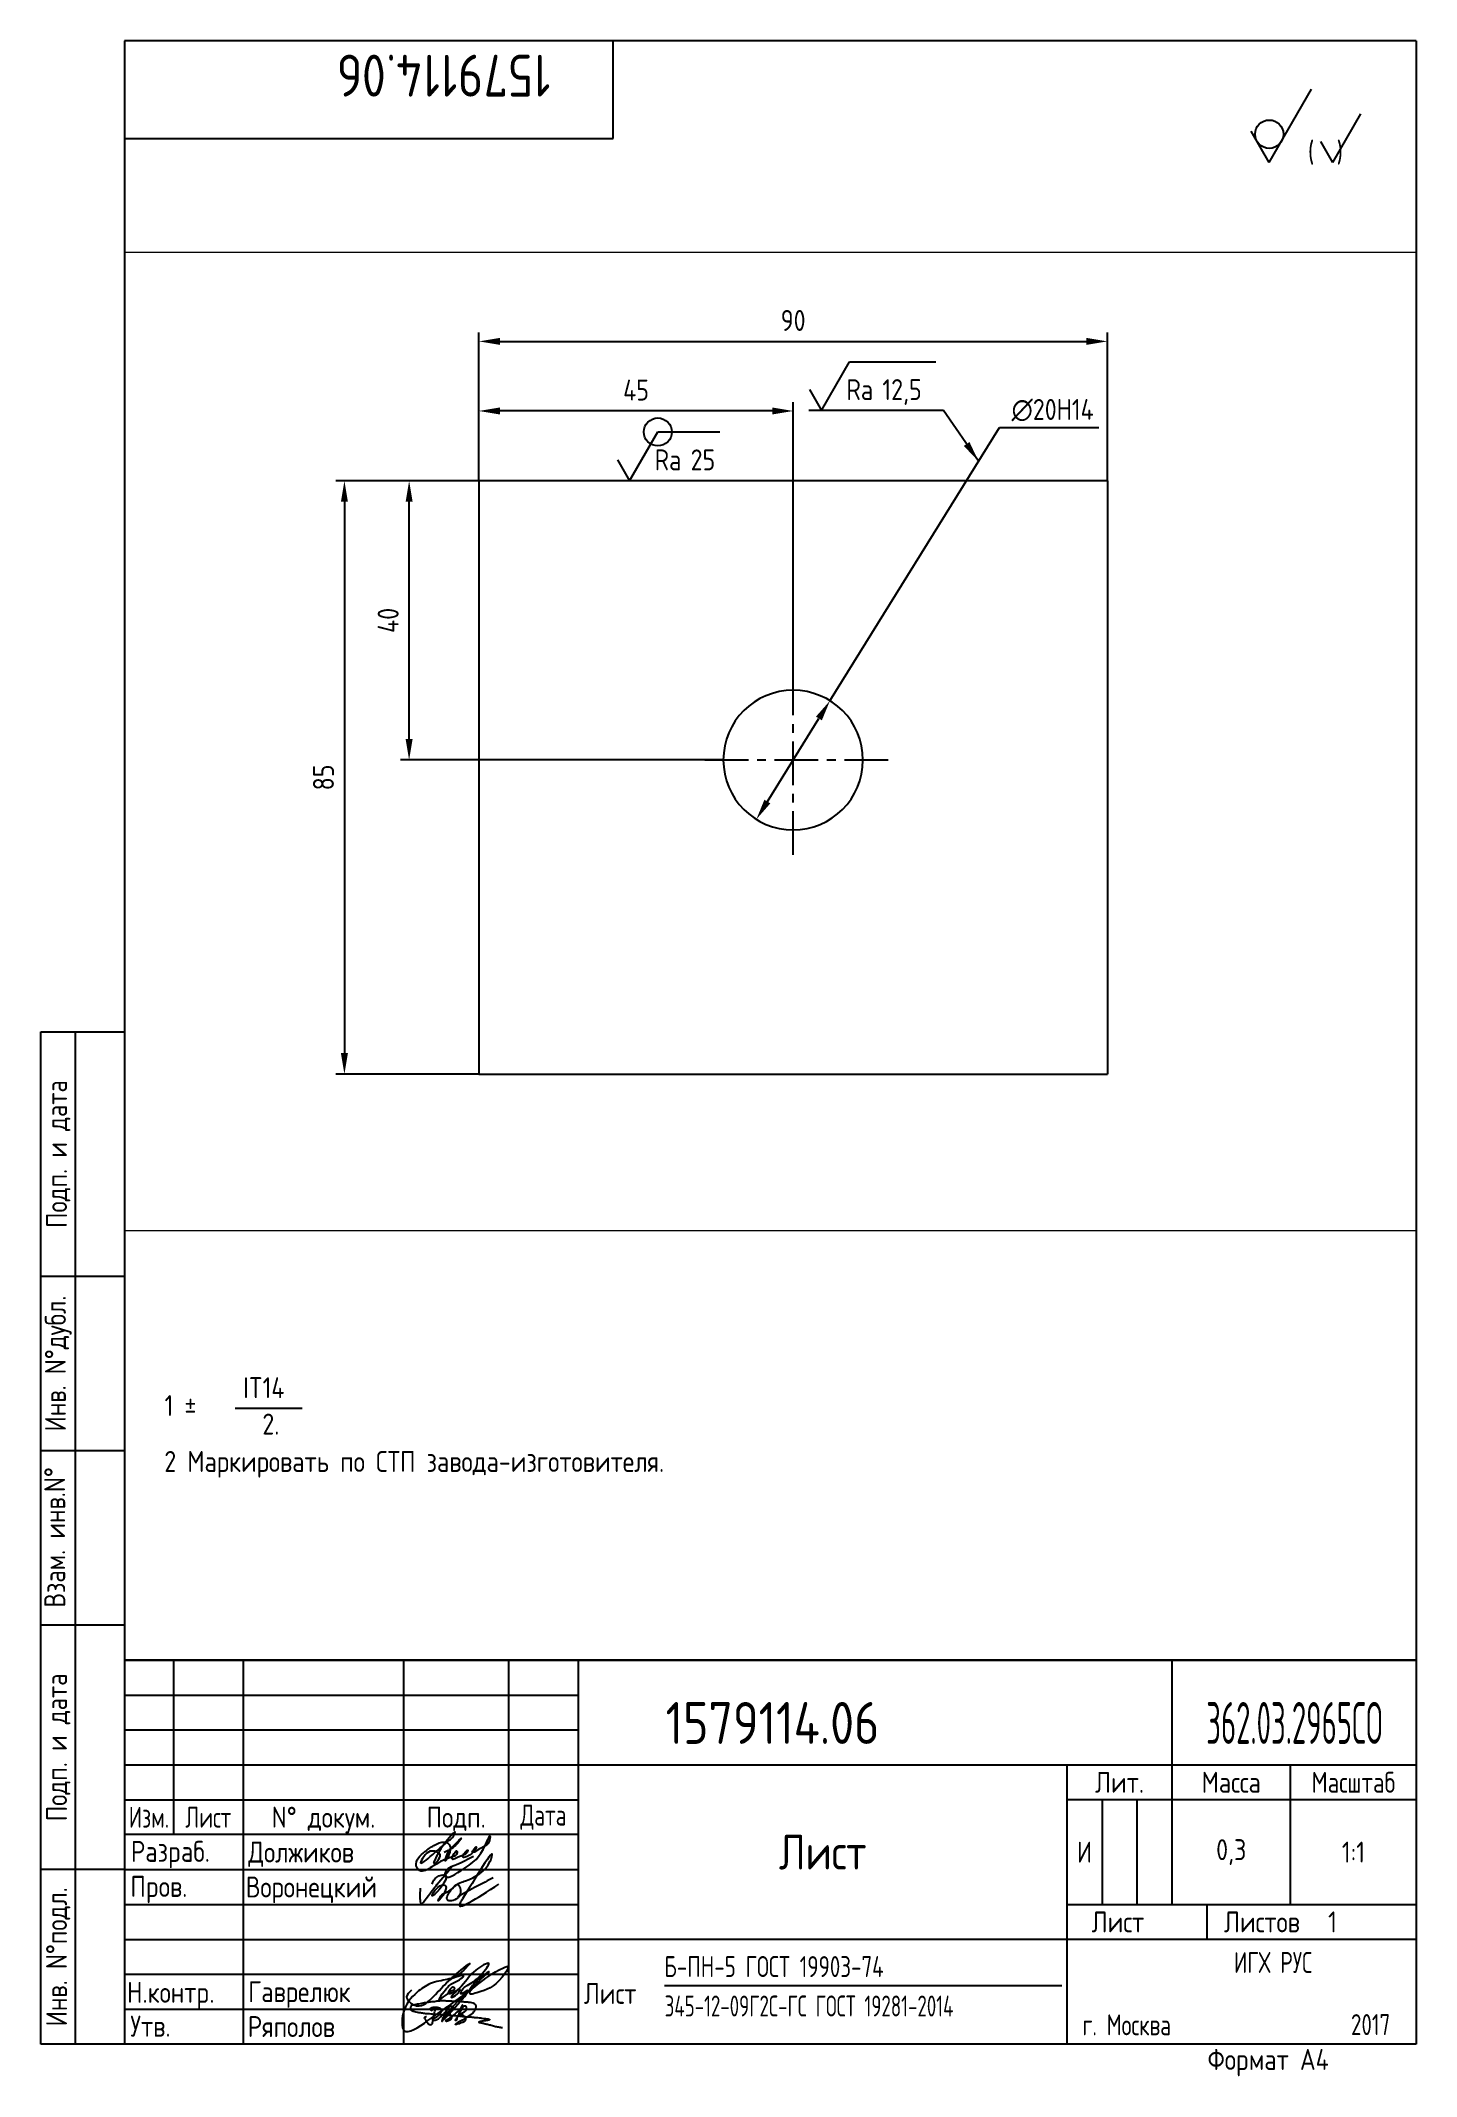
# Paper-space layout 'A4_protect' of a CAD drawing. Header units: millimetres. Extents: x 8 to 205, y 0 to 292.
# The model-space entities are those that its viewports show. They can reach past a viewport. Long polylines and large blocks are cut down to what shows.
import ezdxf
from ezdxf.enums import TextEntityAlignment as Align

# ---------------------------------------------------------------- set-up
doc = ezdxf.new("R2010")
doc.units = ezdxf.units.MM
doc.header["$LTSCALE"] = 5
doc.linetypes.add('CENTER', pattern=[2, 1.25, -0.25, 0.25, -0.25])
for name, color, linetype in [('Bord', 1, 'Continuous'), ('Cent', 5, 'CENTER'), ('Cont', 6, 'Continuous'), ('DIM', 7, 'Continuous'), ('Text', 3, 'Continuous'), ('Textb', 6, 'Continuous')]:
    doc.layers.add(name, color=color, linetype=linetype)
doc.styles.add('Style1', font='romans.shx', dxfattribs={"width": 0.8})
doc.dimstyles.new('Dia', dxfattribs={"dimtxt": 3, "dimasz": 3, "dimexe": 1.25, "dimexo": 0, "dimgap": 1, "dimtad": 1, "dimtoh": 1, "dimdec": 3, "dimtxsty": 'Style1', "dimcen": 2.5, "dimclrt": 3, "dimadec": 0, "dimazin": 0, "dimtfac": 1, "dimtdec": 3, "dimtmove": 0, "dimatfit": 2, "dimfxl": 1, "dimarcsym": 0})
doc.dimstyles.new('Lin', dxfattribs={"dimtxt": 3, "dimasz": 3, "dimexe": 1.25, "dimexo": 0, "dimgap": 1.5, "dimtad": 1, "dimtxsty": 'Style1', "dimcen": 2.5, "dimclrt": 3, "dimadec": 0, "dimazin": 0, "dimtfac": 1, "dimtmove": 0, "dimatfit": 3, "dimldrblk": 'DOT', "dimfxl": 1, "dimarcsym": 0})

# ---------------------------------------------------------------- blocks, each defined once
blk = doc.blocks.new('A4')
at = {"layer": 'Bord'}
for p, q in [((20, 55), (85, 55)), ((20, 50), (85, 50)), ((20, 45), (85, 45)), ((160, 40), (160, 25)), ((165, 40), (165, 25)), ((20, 30), (85, 30)), ((20, 25), (85, 25)), ((20, 20), (85, 20)), ((20, 15), (85, 15)), ((20, 10), (85, 10))]:
    blk.add_line(p, q, dxfattribs=at)
at = {"layer": 'Cont'}
for p, q in [((205, 292), (20, 292)), ((20, 292), (20, 5)), ((90, 278), (90, 292)), ((205, 292), (205, 5)), ((20, 278), (90, 278)), ((8, 5), (8, 150)), ((8, 150), (20, 150)), ((13, 5), (13, 150)), ((8, 115), (20, 115)), ((20, 90), (8, 90)), ((20, 65), (8, 65)), ((205, 60), (20, 60)), ((20, 60), (205, 60)), ((27, 60), (27, 35)), ((37, 60), (37, 5)), ((60, 5), (60, 60)), ((75, 60), (75, 5)), ((85, 5), (85, 60)), ((170, 60), (170, 25)), ((85, 45), (205, 45)), ((155, 5), (155, 45)), ((187, 25), (187, 45)), ((20, 40), (85, 40)), ((205, 40), (155, 40)), ((85, 35), (20, 35)), ((20, 30), (8, 30)), ((155, 25), (205, 25)), ((175, 25), (175, 20)), ((205, 20), (85, 20)), ((20, 5), (8, 5)), ((205, 5), (20, 5))]:
    blk.add_line(p, q, dxfattribs=at)
at = {"layer": 'Text', "style": 'Style1', "width": 0.8}
for s, p in [('Подп. и дата', (10.5, 132.5)), ('Инв. N%%dдубл.', (10.5, 102.5)), ('Взам. инв.N%%d ', (10, 78.38)), ('Подп. и дата', (10.5, 47.5)), ('Инв. N%%dподл.', (10.5, 17.5))]:
    blk.add_text(s, height=3, rotation=90, dxfattribs=at).set_placement(p, align=Align.MIDDLE)
at = {"layer": 'Text', "style": 'Style1'}
for s, width, p in [('Лит.', 0.8, (162.5, 42.5)), ('Масса', 0.8, (178.5, 42.5)), ('Масштаб', 0.75, (196, 42.5)), ('Изм.', 0.7, (23.5, 37.5)), ('Лист', 0.7, (32, 37.5)), ('N%%d докум.', 0.8, (48.5, 37.5)), ('Подп.', 0.8, (67.5, 37.5)), ('Лист', 0.8, (162.27, 22.5)), ('Листов', 0.8, (182.9, 22.5))]:
    blk.add_text(s, height=3, dxfattribs=dict(at, width=width)).set_placement(p, align=Align.MIDDLE_CENTER)
at = {"layer": 'Text', "style": 'Style1', "width": 0.7}
for s, p in [('Дата', (80, 37.5)), ('ИГХ РУС', (184.5, 16.69))]:
    blk.add_text(s, height=3, dxfattribs=at).set_placement(p, align=Align.MIDDLE)
at = {"layer": 'Text', "style": 'Style1'}
for s, width, p in [('Разpаб.', 0.8, (20.92, 31.1)), ('Пpов.', 0.8, (20.84, 26.08)), ('Н.контp.', 0.8, (20.36, 10.91)), ('Утв.', 0.8, (20.84, 6.06)), ('г. Москва', 0.7, (157.19, 6.25)), ('Фоpмат А4', 0.8, (175.11, 1.29))]:
    blk.add_text(s, height=3, dxfattribs=dict(at, width=width)).set_placement(p)
for tag, p, width in [('ФИО', (39, 31), 0.8), ('ФИО', (39, 26), 0.8), ('ГОСТ_СОРТАМЕНТА', (98.19, 14), 0.8), ('ФИО', (39, 11), 0.8), ('ФИО', (39, 6), 0.8), ('200', (192.85, 6.29), 0.7)]:
    blk.add_attdef(tag, p, '', height=3, dxfattribs=dict(at, width=width))
at = {"layer": 'Text', "style": 'Style1', "width": 0.8}
for tag, p in [('И', (157.49, 32.5)), ('700', (178.5, 32.5)), ('1:20', (196, 32.5))]:
    blk.add_attdef(tag, text='', height=3, dxfattribs=at).set_placement(p, align=Align.MIDDLE)
blk.add_attdef('Сборочный_чертеж', text='', height=3, dxfattribs=at).set_placement((120, 21.3), align=Align.CENTER)
for tag, p in [('1', (171.12, 22.5)), ('2', (193, 22.5))]:
    blk.add_attdef(tag, text='', height=3, dxfattribs=at).set_placement(p, align=Align.MIDDLE_CENTER)
blk.add_attdef('ЛИСТ', text='', height=3, dxfattribs=at).set_placement((85.99, 12.5), align=Align.MIDDLE_LEFT)
at = {"layer": 'Text', "style": 'Style1', "width": 0.7}
blk.add_attdef('%%OГОСТ_ТЕХ._ТРЕБОВАНИЙ', text='', height=3, dxfattribs=at).set_placement((98.19, 8), align=Align.BOTTOM_LEFT)
at = {"layer": 'Textb', "style": 'Style1', "width": 0.8}
blk.add_attdef('1234567', (81, 290), '', height=6, rotation=180, dxfattribs=at)
blk.add_attdef('1234567', (123.4, 48), '', height=6, dxfattribs=at)
for tag, height, p in [('123ХЯ', 6, (183.62, 48)), ('НАИМЕНОВАНИЕ', 5, (120, 30))]:
    blk.add_attdef(tag, text='', height=height, dxfattribs=at).set_placement(p, align=Align.CENTER)
blk = doc.blocks.new('sherISO_12')
at = {"layer": 'Cont'}
for q in [(-15, -6.96), (-23.66, -12.96)]:
    blk.add_line((-21.06, -17.46), q, dxfattribs=at)
blk.add_circle((-21.06, -13.39), 2.03, dxfattribs=at)
at = {"layer": 'Text'}
for q in [(-7.92, -10.46), (-13.69, -14.46)]:
    blk.add_line((-11.96, -17.46), q, dxfattribs=at)
at = {"layer": 'Text', "style": 'Style1', "width": 0.8}
blk.add_text('(  )', height=3, dxfattribs=at).set_placement((-15.53, -17.46))
blk = doc.blocks.new('A$C63F45750')
at = {"layer": 'Text'}
for points, knots in [([(3.17, 2.37), (3.12, 2.38), (3.04, 2.41), (2.94, 2.5), (2.85, 2.57), (2.79, 2.69), (2.87, 2.77), (2.99, 2.84), (3.16, 2.89), (3.36, 2.93), (3.6, 2.95), (3.82, 2.92), (4.05, 2.87), (4.25, 2.78), (4.45, 2.63), (4.46, 2.42), (4.38, 2.26), (4.28, 2.1), (4.17, 1.94), (4.03, 1.78), (3.89, 1.62), (3.75, 1.52), (3.63, 1.43), (3.49, 1.36), (3.35, 1.3), (3.24, 1.25), (3.16, 1.21), (3.12, 1.15), (3.19, 1.1), (3.27, 1.09), (3.4, 1.07), (3.55, 1.07), (3.72, 1.12), (3.92, 1.19), (4.1, 1.34), (4.26, 1.51), (4.44, 1.65), (4.59, 1.81), (4.74, 1.93), (4.84, 2.04), (4.93, 2.14), (5.07, 2.29), (5.19, 2.53), (5.28, 2.68), (5.35, 2.96), (5.23, 2.66), (5.2, 2.44), (5.04, 2.09), (4.95, 1.81), (4.86, 1.57), (4.75, 1.31), (4.67, 1.12), (4.46, 0.78), (4.62, 1.17), (4.71, 1.45), (4.88, 1.74), (5.01, 2), (5.08, 2.19), (5.19, 2.4), (5.32, 2.58), (5.4, 2.75), (5.52, 2.89), (5.65, 3.04), (5.85, 3.1), (6.02, 3.03), (6.08, 2.87), (6.03, 2.7), (5.9, 2.51), (5.7, 2.37), (5.55, 2.23), (5.4, 2.17), (5.31, 2.12), (5.12, 2.09), (5.35, 2.07), (5.48, 2), (5.64, 1.93), (5.75, 1.8), (5.85, 1.67), (5.89, 1.54), (5.89, 1.37), (5.8, 1.2), (5.63, 1.06), (5.41, 0.94), (5.23, 0.86), (5.02, 0.92), (5.13, 1.1), (5.28, 1.16), (5.44, 1.27), (5.61, 1.36), (5.74, 1.46), (5.86, 1.53), (5.95, 1.61), (6.05, 1.69), (6.15, 1.77), (6.28, 1.87), (6.46, 2.02), (6.65, 2.19), (6.83, 2.37), (6.98, 2.49), (7.11, 2.61), (7.2, 2.74), (7.32, 2.84), (7.42, 2.97), (7.48, 3.08), (7.48, 3.27), (7.34, 3.08), (7.28, 2.94), (7.18, 2.69), (7.1, 2.46), (7, 2.22), (6.93, 1.98), (6.83, 1.78), (6.73, 1.55), (6.67, 1.34), (6.6, 1.14), (6.56, 1.03), (6.39, 0.99), (6.62, 1.33), (6.75, 1.54), (6.93, 1.87), (7.05, 2.08), (7.18, 2.32), (7.33, 2.6), (7.47, 2.89), (7.6, 3.07), (7.79, 3.18), (7.95, 3.01), (8, 2.81), (7.99, 2.62), (7.94, 2.46), (7.83, 2.33), (7.69, 2.22), (7.53, 2.11), (7.37, 2.03), (7.21, 1.99), (7.11, 1.97), (6.89, 1.98), (7.07, 1.94), (7.15, 1.9), (7.27, 1.88), (7.39, 1.84), (7.52, 1.81), (7.62, 1.72), (7.7, 1.62), (7.78, 1.51), (7.83, 1.39), (7.87, 1.26), (7.88, 1.13), (7.86, 0.99), (7.75, 0.88), (7.6, 0.77), (7.4, 0.73), (7.19, 0.66), (6.97, 0.55), (6.71, 0.48), (6.57, 0.44), (6.42, 0.42), (6.52, 0.58), (6.61, 0.64), (6.81, 0.78), (7.06, 0.89), (7.33, 1.04), (7.55, 1.16), (7.7, 1.24), (7.84, 1.32), (7.99, 1.43), (8.21, 1.58), (8.48, 1.76), (8.74, 1.95), (8.97, 2.12), (9.1, 2.29), (9.23, 2.44), (9.3, 2.6), (9.37, 2.74), (9.42, 2.92), (9.45, 3.13), (9.21, 3.48), (8.67, 3.59), (8.09, 3.63), (7.57, 3.66), (7.06, 3.74), (6.57, 3.75), (6.09, 3.74), (5.67, 3.78), (5.28, 3.78), (4.96, 3.81), (4.65, 3.83), (4.31, 3.82), (3.97, 3.79), (3.61, 3.74), (3.22, 3.67), (2.86, 3.66), (2.53, 3.61), (2.18, 3.52), (1.78, 3.54), (1.38, 3.37), (0.96, 3.35), (0.58, 3.24), (0.25, 3.19), (0.03, 3.06), (-0.03, 2.83), (0.02, 2.6), (0.26, 2.38), (0.59, 2.33), (1, 2.2), (1.48, 2.15), (1.93, 2.05), (2.35, 2.02), (2.72, 2.01), (3.11, 1.94), (3.68, 1.94), (4.25, 1.83), (4.91, 1.87), (5.53, 1.76), (6.13, 1.72), (6.73, 1.71), (7.32, 1.62), (7.99, 1.55), (8.64, 1.54), (9.16, 1.46), (9.61, 1.42), (10.03, 1.4), (10.41, 1.32), (10.73, 1.29), (11.01, 1.24), (11.18, 1.23), (11.42, 1.14), (11.18, 1.06), (11.01, 1.03), (10.71, 0.98), (10.37, 0.92), (10.1, 0.91), (9.65, 0.75), (10.22, 0.67), (10.54, 0.59), (11.08, 0.47), (11.61, 0.35), (12.17, 0.15), (12.64, 0.08), (12.98, 0.03), (13.11, 0.01), (13.18, 0)], [0, 0, 0, 0, 0.153866, 0.270441, 0.388867, 0.510533, 0.592156, 0.71333, 0.90842, 1.11344, 1.349254, 1.61246, 1.782219, 2.047249, 2.291879, 2.451528, 2.651081, 2.806158, 3.017979, 3.227348, 3.462381, 3.633009, 3.75766, 3.920516, 4.080796, 4.214529, 4.291786, 4.349969, 4.397594, 4.50822, 4.594826, 4.799244, 4.954392, 5.128468, 5.437537, 5.632649, 5.842485, 6.094987, 6.293219, 6.410959, 6.551192, 6.687808, 7.022147, 7.294342, 7.425356, 7.52079, 7.946481, 8.313051, 8.59833, 8.833695, 9.090496, 9.427695, 9.601191, 9.883219, 10.093306, 10.673943, 10.798776, 10.974628, 11.287247, 11.486184, 11.648652, 11.848902, 12.027194, 12.25348, 12.40059, 12.537783, 12.716293, 12.91523, 13.208551, 13.438489, 13.549668, 13.67779, 13.77127, 13.930001, 14.029091, 14.272112, 14.434836, 14.547084, 14.739051, 14.830983, 15.061241, 15.268922, 15.500489, 15.788979, 15.879568, 16.024283, 16.221854, 16.418714, 16.593102, 16.783247, 16.91018, 17.018213, 17.135263, 17.278205, 17.430482, 17.620087, 17.979626, 18.191789, 18.388716, 18.565718, 18.714854, 18.857929, 19.039974, 19.171375, 19.283034, 19.400085, 19.618058, 19.882245, 20.150781, 20.377854, 20.649532, 20.89723, 21.042543, 21.40016, 21.557817, 21.667145, 21.752781, 21.926256, 22.412297, 22.813145, 22.961412, 23.171289, 23.607257, 23.940428, 24.110007, 24.291214, 24.48084, 24.697609, 24.904078, 25.034245, 25.218018, 25.407651, 25.573473, 25.787447, 25.930292, 26.051316, 26.18846, 26.285312, 26.406799, 26.52425, 26.630463, 26.793722, 26.898606, 27.029313, 27.171012, 27.314101, 27.419918, 27.580557, 27.709367, 27.829268, 28.024364, 28.266961, 28.41242, 28.705761, 28.989137, 29.187748, 29.233768, 29.332802, 29.529535, 29.667094, 30.039923, 30.332117, 30.61061, 30.769982, 30.856778, 31.109923, 31.313488, 31.656425, 32.066331, 32.296628, 32.49714, 32.710276, 32.891468, 33.014834, 33.177747, 33.444503, 33.618009, 34.409008, 34.914636, 35.419802, 35.95397, 36.458179, 36.88069, 37.388403, 37.738353, 38.034261, 38.353468, 38.693154, 39.037638, 39.391136, 39.787481, 40.203773, 40.488977, 40.784975, 41.26625, 41.668005, 42.070065, 42.499388, 42.869834, 43.079573, 43.213439, 43.554591, 43.717296, 44.153724, 44.506336, 45.019111, 45.587859, 45.90191, 46.270392, 46.703958, 47.093115, 47.952647, 48.44014, 49.079253, 49.808223, 50.268654, 50.851051, 51.604831, 52.298429, 52.776925, 53.1907, 53.661988, 54.042386, 54.348524, 54.616841, 54.853814, 54.983777, 55.126096, 55.333328, 55.613101, 56.008732, 56.315809, 56.59982, 56.87931, 57.399251, 57.889617, 58.432507, 59.066698, 59.660314, 59.862668, 60.07277, 60.07277, 60.07277, 60.07277]), ([(2.31, 1.53), (2.26, 1.52), (2.17, 1.51), (2.06, 1.48), (1.93, 1.38), (2.07, 1.25), (2.14, 1.11), (2.26, 0.93), (2.39, 0.72), (2.57, 0.54), (2.71, 0.44), (2.86, 0.4), (3.02, 0.43), (3.14, 0.54), (3.21, 0.79), (3.25, 1.07), (3.31, 1.4), (3.35, 1.67), (3.38, 1.92), (3.47, 2.19), (3.5, 2.43), (3.54, 2.59), (3.56, 2.64)], [0, 0, 0, 0, 0.15847, 0.269731, 0.363591, 0.555514, 0.688037, 0.848606, 1.204359, 1.433632, 1.58673, 1.729549, 1.880686, 2.057874, 2.19169, 2.63505, 2.928153, 3.184121, 3.441863, 3.696117, 4.025873, 4.178055, 4.178055, 4.178055, 4.178055])]:
    blk.add_open_spline(points, degree=3, knots=knots, dxfattribs=at)
blk = doc.blocks.new('*D15')
at = {"layer": 'Defpoints', "color": 0, "transparency": 16777216}
for p in [(1079.36, 742.54), (989.36, 722.57), (1079.36, 722.57)]:
    blk.add_point(p, dxfattribs=at)
at = {"layer": 'DIM', "color": 0, "lineweight": -2, "transparency": 16777216}
for p, q in [((989.36, 722.57), (989.36, 743.79)), ((1079.36, 722.57), (1079.36, 743.79)), ((992.36, 742.54), (1076.36, 742.54))]:
    blk.add_line(p, q, dxfattribs=at)
at = {"layer": 'DIM', "color": 0, "transparency": 16777216}
for points in [[(992.36, 743.04), (992.36, 742.04), (989.36, 742.54)], [(1076.36, 743.04), (1076.36, 742.04), (1079.36, 742.54)]]:
    blk.add_solid(points, dxfattribs=at)
at = {"layer": 'DIM', "color": 3, "transparency": 16777216, "insert": (1034.36, 745.54), "char_height": 3, "attachment_point": 5, "style": 'Style1'}
blk.add_mtext('90', dxfattribs=at)
blk = doc.blocks.new('_Dot')
at = {"color": 0, "linetype": 'ByBlock', "lineweight": -2}
blk.add_line((-0.5, 0), (-1, 0), dxfattribs=at)
at = {"color": 0, "linetype": 'ByBlock', "const_width": 0.5}
blk.add_lwpolyline([(-0.25, 0, 1), (0.25, 0, 1)], format="xyb", close=True, dxfattribs=at)
blk = doc.blocks.new('*D16')
at = {"layer": 'Defpoints', "color": 0, "transparency": 16777216}
for p in [(989.36, 732.57), (989.36, 722.57), (1034.36, 692.57)]:
    blk.add_point(p, dxfattribs=at)
at = {"layer": 'DIM', "color": 0, "lineweight": -2, "transparency": 16777216}
for p, q in [((989.36, 722.57), (989.36, 733.82)), ((1031.36, 732.57), (992.36, 732.57)), ((1034.36, 692.57), (1034.36, 733.82))]:
    blk.add_line(p, q, dxfattribs=at)
at = {"layer": 'DIM', "color": 0, "transparency": 16777216}
for points in [[(992.36, 733.07), (992.36, 732.07), (989.36, 732.57)], [(1031.36, 733.07), (1031.36, 732.07), (1034.36, 732.57)]]:
    blk.add_solid(points, dxfattribs=at)
at = {"layer": 'DIM', "color": 3, "transparency": 16777216, "insert": (1011.86, 735.57), "char_height": 3, "attachment_point": 5, "style": 'Style1'}
blk.add_mtext('45', dxfattribs=at)
blk = doc.blocks.new('*D17')
at = {"layer": 'Defpoints', "color": 0, "transparency": 16777216}
for p in [(979.36, 722.57), (989.36, 722.57), (1024.36, 682.57)]:
    blk.add_point(p, dxfattribs=at)
at = {"layer": 'DIM', "color": 0, "lineweight": -2, "transparency": 16777216}
for p, q in [((989.36, 722.57), (978.11, 722.57)), ((979.36, 685.57), (979.36, 719.57)), ((1024.36, 682.57), (978.11, 682.57))]:
    blk.add_line(p, q, dxfattribs=at)
at = {"layer": 'DIM', "color": 0, "transparency": 16777216}
for points in [[(978.86, 719.57), (979.86, 719.57), (979.36, 722.57)], [(978.86, 685.57), (979.86, 685.57), (979.36, 682.57)]]:
    blk.add_solid(points, dxfattribs=at)
at = {"layer": 'DIM', "color": 3, "transparency": 16777216, "insert": (976.36, 702.57), "char_height": 3, "attachment_point": 5, "rotation": 90, "style": 'Style1'}
blk.add_mtext('40', dxfattribs=at)
blk = doc.blocks.new('*D18')
at = {"layer": 'Defpoints', "color": 0, "transparency": 16777216}
for p in [(989.36, 722.57), (970.09, 637.57), (989.36, 637.57)]:
    blk.add_point(p, dxfattribs=at)
at = {"layer": 'DIM', "color": 0, "lineweight": -2, "transparency": 16777216}
for p, q in [((989.36, 722.57), (968.84, 722.57)), ((970.09, 719.57), (970.09, 640.57)), ((989.36, 637.57), (968.84, 637.57))]:
    blk.add_line(p, q, dxfattribs=at)
at = {"layer": 'DIM', "color": 0, "transparency": 16777216}
for points in [[(969.59, 719.57), (970.59, 719.57), (970.09, 722.57)], [(969.59, 640.57), (970.59, 640.57), (970.09, 637.57)]]:
    blk.add_solid(points, dxfattribs=at)
at = {"layer": 'DIM', "color": 3, "transparency": 16777216, "insert": (967.09, 680.07), "char_height": 3, "attachment_point": 5, "rotation": 90, "style": 'Style1'}
blk.add_mtext('85', dxfattribs=at)
blk = doc.blocks.new('*D20')
at = {"layer": 'Defpoints', "color": 0, "transparency": 16777216}
for p in [(1039.63, 691.06), (1029.09, 674.07)]:
    blk.add_point(p, dxfattribs=at)
at = {"layer": 'DIM', "color": 0, "lineweight": -2, "transparency": 16777216}
for p, q in [((1039.63, 691.06), (1063.89, 730.19)), ((1063.89, 730.19), (1078.15, 730.19)), ((1030.67, 676.62), (1038.05, 688.51))]:
    blk.add_line(p, q, dxfattribs=at)
at = {"layer": 'DIM', "color": 0, "transparency": 16777216}
for points in [[(1037.62, 688.78), (1038.47, 688.25), (1039.63, 691.06)], [(1030.24, 676.88), (1031.09, 676.35), (1029.09, 674.07)]]:
    blk.add_solid(points, dxfattribs=at)
at = {"layer": 'DIM', "color": 3, "transparency": 16777216, "insert": (1071.52, 732.69), "char_height": 3, "attachment_point": 5, "style": 'Style1'}
blk.add_mtext('∅20H14', dxfattribs=at)
blk = doc.blocks.new('sherISO_01')
at = {"layer": 'Text'}
blk.add_line((4.04, 7), (16.36, 7), dxfattribs=at)
blk.add_lwpolyline([(-1.73, 3), (0, 0), (4.04, 7)], dxfattribs=at)
at = {"layer": 'Text', "style": 'Style1', "width": 0.8}
blk.add_text('Ra', height=3, dxfattribs=at).set_placement((3.58, 1.5))
blk.add_attdef('12,5', (8.73, 1.5), '', height=3, dxfattribs=at)
blk = doc.blocks.new('A$C6CF913E7')
at = {"layer": 'Text'}
blk.add_circle((0, 0), 2, dxfattribs=at)
blk = doc.blocks.new('sherISO_07')
at = {"layer": 'Text'}
blk.add_line((4.04, 7), (12.93, 7), dxfattribs=at)
blk.add_lwpolyline([(-1.73, 3), (0, 0), (4.04, 7)], dxfattribs=at)
blk.add_blockref('A$C6CF913E7', (4.04, 7))
at = {"layer": 'Text', "style": 'Style1', "width": 0.8}
blk.add_text('Ra', height=3, dxfattribs=at).set_placement((3.58, 1.5))
blk.add_attdef('25', (8.73, 1.5), '', height=3, dxfattribs=at)

msp = doc.modelspace()

# ---------------------------------------------------------------- linework, layer by layer
at = {"layer": 'Cent'}
for p, q in [((1034.3566, 668.9684), (1034.3566, 696.1642)), ((1047.9545, 682.5663), (1020.7587, 682.5663))]:
    msp.add_line(p, q, dxfattribs=at)
at = {"layer": 'Cont'}
for p, q in [((989.3566, 722.5663), (989.3566, 637.5663)), ((1079.3566, 722.5663), (989.3566, 722.5663)), ((1079.3566, 722.5663), (1079.3566, 637.5663)), ((989.3566, 637.5663), (1079.3566, 637.5663))]:
    msp.add_line(p, q, dxfattribs=at)
for start, end in [(90, 270), (270, 90)]:
    msp.add_arc((1034.3566, 682.5663), 10, start, end, dxfattribs=at)

# ---------------------------------------------------------------- block references
at = {"layer": 'DIM'}
for name, p, values in [('sherISO_01', (1038.4096, 732.6343), {'12,5': '12,5'}), ('sherISO_07', (1010.9395, 722.5663), {'25': '25'})]:
    msp.add_blockref(name, p, dxfattribs=at).add_auto_attribs(values)

# ---------------------------------------------------------------- dimensions: what is measured, and where the dimension line sits
for base, p1, p2, picture, middle in [((1079.3566, 742.5423), (989.3566, 722.5663), (1079.3566, 722.5663), '*D15', (1034.3566, 745.5423)), ((989.3566, 732.5663), (1034.3566, 692.5663), (989.3566, 722.5663), '*D16', (1011.8566, 735.5663))]:
    dim = msp.add_linear_dim(base=base, p1=p1, p2=p2, dimstyle='Lin', dxfattribs=at)
    dim.commit()
    dim.dimension.update_dxf_attribs({"geometry": picture, "text_midpoint": middle})
dim = msp.add_diameter_dim_2p(p1=(1029.0857, 674.0682), p2=(1039.6275, 691.0644), text='<>H14', dimstyle='Dia', dxfattribs=at)
dim.commit()
dim.dimension.update_dxf_attribs({"geometry": '*D20', "text_midpoint": (1071.5205, 730.1853), "dimtype": 163})
for base, p1, p2, picture, middle in [((970.0875, 637.5663), (989.3566, 722.5663), (989.3566, 637.5663), '*D18', (967.0875, 680.0663)), ((979.3619, 722.5663), (1024.3566, 682.5663), (989.3566, 722.5663), '*D17', (976.3619, 702.5663))]:
    dim = msp.add_linear_dim(base=base, p1=p1, p2=p2, angle=90, dimstyle='Lin', dxfattribs=at)
    dim.commit()
    dim.dimension.update_dxf_attribs({"geometry": picture, "text_midpoint": middle})

# ---------------------------------------------------------------- leaders
msp.add_leader([(1060.9049, 725.3694), (1055.9072, 732.6343), (1036.6117, 732.6343)], dimstyle='Dia', override={"dimgap": 1, "dimtad": 0}, dxfattribs=at)

psp = doc.layouts.new('A4_protect')

# ---------------------------------------------------------------- linework, layer by layer
at = {"layer": 'Cont'}
psp.add_line((205, 292), (205, 5), dxfattribs=at)
at = {"layer": 'Text'}
for p, q in [((35.87, 96.09), (45.44, 96.09)), ((97.32, 13.4), (154.23, 13.4))]:
    psp.add_line(p, q, dxfattribs=at)
for points, knots in [([(64.31, 31.1), (64.73, 32.02), (65.27, 33.2), (67.54, 35.77), (67.09, 34.6), (65.58, 33.57), (61.38, 29.46), (63.03, 32.21), (64.01, 32.89), (65.57, 32.2), (64.93, 31.39), (64.41, 30.7), (64.25, 30.97), (64.29, 31.05), (64.31, 31.1)], [0, 0, 0, 0, 4.062617, 5.226919, 5.800291, 6.663227, 11.774431, 12.938639, 14.11351, 15.354081, 16.396133, 16.918576, 17.03251, 17.182794, 17.182794, 17.182794, 17.182794]), ([(69.96, 31.89), (69.2, 31.47), (67.89, 30.74), (66.01, 30.16), (65.69, 28.23), (70.62, 31.33), (70.95, 31.94), (72.36, 34.96), (72.32, 33.53), (71.45, 33.4), (69.26, 31.93), (70.57, 33.68), (70.04, 32.17), (67.51, 31.06), (69.4, 33.23), (68.86, 32.03), (68.13, 32.06), (66.26, 30.82), (67.6, 33.08), (67.72, 31.98), (65.82, 31.54), (64.54, 30.71), (62.4, 29.36), (61.35, 31.09), (62.85, 32.51), (64.26, 33.47), (65.54, 34.11), (66.5, 33.7), (66.91, 32.71), (65.61, 30.39), (66.31, 32.68), (66.91, 33.13), (68.56, 34.94), (67.57, 33.49), (66.84, 32.95), (66.04, 32.56), (65.79, 32.43)], [0, 0, 0, 0, 2.703743, 4.672825, 5.02799, 7.955933, 13.437489, 13.883188, 14.189441, 16.413959, 17.478513, 18.47964, 18.959294, 20.910841, 22.003091, 22.470554, 23.533771, 24.710748, 26.01626, 26.201331, 27.488187, 30.382065, 32.258784, 33.069724, 35.439902, 37.010787, 38.612861, 39.32109, 39.818865, 41.83144, 42.782113, 44.494961, 45.867914, 46.467245, 48.290622, 49.101188, 49.101188, 49.101188, 49.101188]), ([(64.04, 27.91), (64.2, 28.29), (64.52, 29.04), (67.02, 29.6), (65.21, 27.15), (63.7, 25.82), (64.75, 27.81), (66.89, 27.88), (64.42, 24.58), (65.48, 26.79), (66.65, 26.69), (67.62, 28.19), (68.46, 26.81), (67.62, 25.48), (65.59, 25.47), (67.17, 27.88), (69.58, 28.55), (71.95, 29.83), (73.44, 34.26), (69.66, 27.73), (66.99, 23.59), (70.46, 25.86), (73.6, 27.91)], [0, 0, 0, 0, 1.213353, 2.399709, 5.497648, 5.861317, 7.611627, 8.43806, 10.837371, 11.583123, 13.461301, 14.534506, 15.162086, 17.217848, 17.944717, 20.123775, 21.948027, 26.460707, 27.144718, 34.52243, 35.159468, 41.304292, 41.304292, 41.304292, 41.304292]), ([(62.35, 27.35), (62.31, 26.9), (62.25, 26.24), (62.4, 24.7), (63.74, 26.6), (64.87, 28.03), (66.25, 29.64), (67.05, 30.58)], [0, 0, 0, 0, 1.523947, 2.237958, 3.351836, 5.856423, 9.374056, 9.374056, 9.374056, 9.374056]), ([(72.78, 28.8), (72.01, 28.41), (70.3, 27.54), (68.63, 26.59), (67.7, 26.06)], [0, 0, 0, 0, 2.587978, 5.77327, 5.77327, 5.77327, 5.77327]), ([(61.09, 12.72), (60.76, 12.42), (59.88, 11.61), (62.27, 9.75), (65.4, 13), (66.89, 14.62), (69.78, 16.84), (67.88, 14.76), (66.47, 14.24), (63.77, 13.85), (61.47, 12.19), (59.74, 10.15), (59.59, 5.63), (65.75, 10), (69.5, 12.61), (72.78, 15.31), (75.45, 16.44), (73.13, 13.11), (71.84, 12.79), (68.53, 11.73), (70.8, 14.16), (72.87, 15.88), (70.18, 14.07), (69.07, 11.97), (64.29, 6.85), (66.89, 10.33), (70.01, 13.55), (67.87, 11.75), (68.43, 13.08), (69.59, 13.6), (70.77, 14.46), (73.03, 17.31), (69.41, 15.2), (69.11, 13.89), (66.07, 11.29), (67.69, 11.98), (68.29, 13.21), (67.23, 12.43), (65.93, 11.9), (66.98, 13.55), (67.34, 12.83), (66.27, 12.37), (64.46, 10.62), (65.95, 12.85), (66.87, 13.81), (68.03, 14.13), (68.98, 15.16), (67.73, 14.68), (66.69, 14.28)], [0, 0, 0, 0, 1.17994, 3.087717, 5.863103, 12.338328, 12.854096, 14.088578, 16.834551, 19.302558, 21.570562, 25.210018, 27.650956, 31.348291, 40.129863, 44.562748, 45.223917, 46.979401, 51.214655, 52.099288, 55.323111, 56.227801, 58.471865, 60.028126, 65.752911, 68.466223, 71.038525, 71.934922, 72.780229, 73.495807, 76.028152, 77.999346, 80.11892, 83.1954, 85.334448, 86.270878, 87.060466, 88.110212, 88.803314, 89.989889, 90.197567, 90.706974, 92.884587, 94.19917, 96.055742, 97.375783, 97.753899, 99.636325, 99.636325, 99.636325, 99.636325])]:
    psp.add_open_spline(points, degree=3, knots=knots, dxfattribs=at)

# ---------------------------------------------------------------- block references
ref = psp.add_blockref('A4', (0, 0))
ref.add_attrib('ФИО', 'Должиков', (37.72, 31), dxfattribs={"layer": 'Text', "height": 3, "style": 'Style1', "width": 0.8})
ref.add_attrib('ФИО', 'Воронецкий', (37.37, 26), dxfattribs={"layer": 'Text', "height": 3, "style": 'Style1', "width": 0.8})
ref.add_attrib('ФИО', 'Гаврелюк', (37.72, 11), dxfattribs={"layer": 'Text', "height": 3, "style": 'Style1', "width": 0.8})
ref.add_attrib('ФИО', 'Ряполов', (37.65, 6), dxfattribs={"layer": 'Text', "height": 3, "style": 'Style1', "width": 0.8})
ref.add_attrib('123ХЯ', '362.03.2965СО', dxfattribs={"layer": 'Textb', "height": 6, "style": 'Style1', "width": 0.48}).set_placement((187.54, 48), align=Align.CENTER)
ref.add_attrib('1234567', '1579114.06', (97.49, 48), dxfattribs={"layer": 'Textb', "height": 6, "style": 'Style1', "width": 0.8})
ref.add_attrib('НАИМЕНОВАНИЕ', 'Лист', dxfattribs={"layer": 'Textb', "height": 5, "style": 'Style1', "width": 0.8}).set_placement((120, 30), align=Align.CENTER)
ref.add_attrib('И', 'И', dxfattribs={"layer": 'Text', "height": 3, "style": 'Style1', "width": 0.8}).set_placement((157.49, 32.5), align=Align.MIDDLE)
ref.add_attrib('700', '0,3', dxfattribs={"layer": 'Text', "height": 3, "style": 'Style1', "width": 0.8}).set_placement((178.5, 32.5), align=Align.MIDDLE)
ref.add_attrib('1:20', '1:1', dxfattribs={"layer": 'Text', "height": 3, "style": 'Style1', "width": 0.8}).set_placement((196, 32.5), align=Align.MIDDLE)
ref.add_attrib('2', '1', dxfattribs={"layer": 'Text', "height": 3, "style": 'Style1', "width": 0.8}).set_placement((193, 22.5), align=Align.MIDDLE_CENTER)
ref.add_attrib('200', '2017', (195.65, 6.29), dxfattribs={"layer": 'Text', "height": 3, "style": 'Style1', "width": 0.7})
ref.add_attrib('1234567', '1579114.06', (81, 290), dxfattribs={"layer": 'Textb', "height": 6, "rotation": 180, "style": 'Style1', "width": 0.8})
at = {"layer": 'Cont'}
psp.add_blockref('A$C63F45750', (60.95, 7.36), dxfattribs=at)
at = {"layer": 'DIM'}
psp.add_blockref('sherISO_12', (205, 292), dxfattribs=at)

# ---------------------------------------------------------------- texts
at = {"layer": 'Text', "style": 'Style1'}
for s, width, p in [('IT14', 0.8, (37, 97.53)), ('1 %%P', 0.8, (25.74, 94.97)), ('2.', 0.8, (39.74, 92.32)), ('2 Маркировать по СТП завода-изготовителя.', 0.8, (25.7, 86.96)), ('Б-ПН-5 ГОСТ 19903-74', 0.7, (97.31, 14.6)), ('Лист', 0.8, (85.79, 10.75)), ('345-12-09Г2С-ГС ГОСТ 19281-2014 ', 0.63, (97.36, 8.95))]:
    psp.add_text(s, height=3, dxfattribs=dict(at, width=width)).set_placement(p)

# ---------------------------------------------------------------- viewports
at = {"layer": 'Defpoints'}
psp.add_viewport(center=(112.5, 191.6), size=(185, 140.1459), view_center_point=(1031.0988, 685.2148), view_height=140.145868, dxfattribs=at)

doc.saveas('drawing.dxf')
